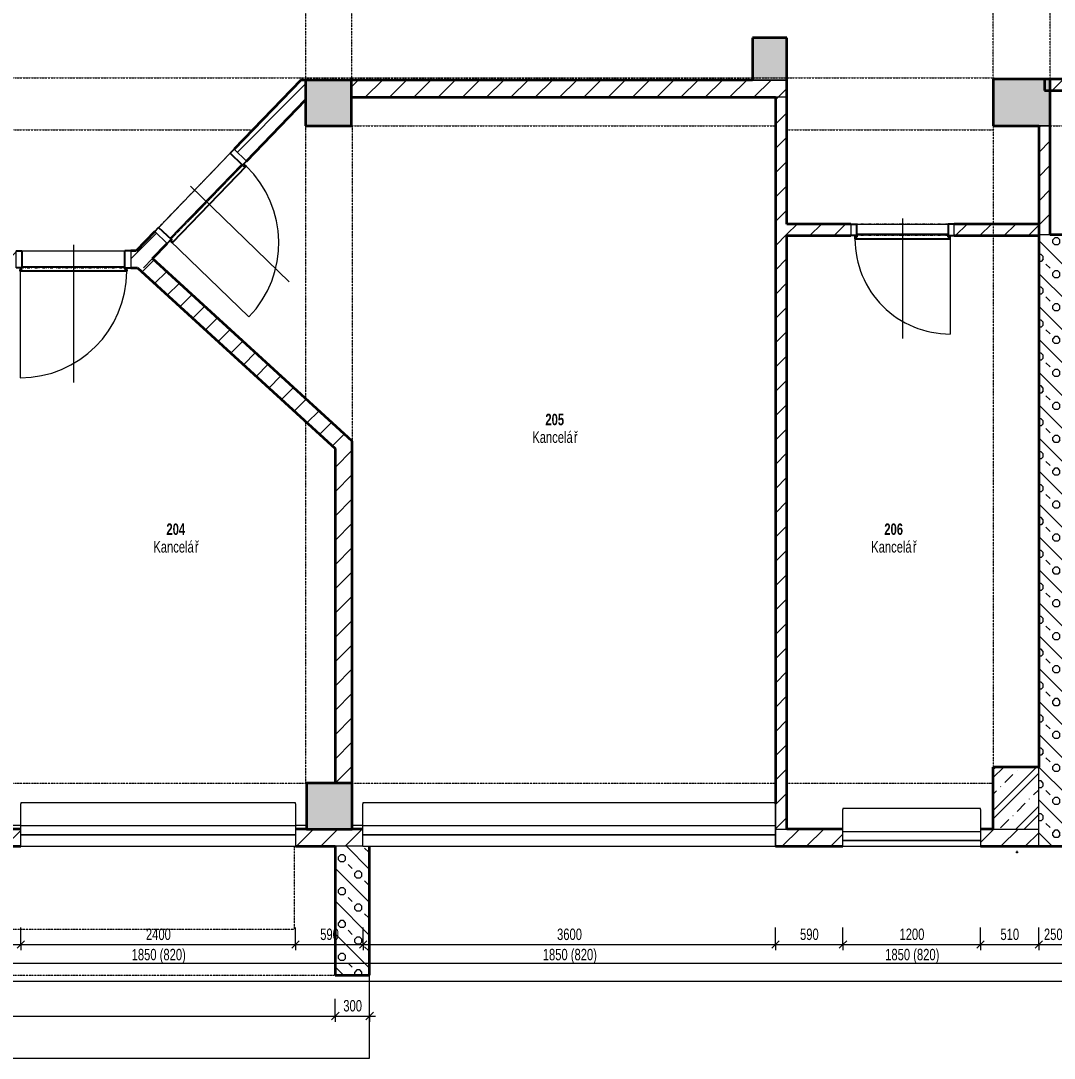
# Model space of a CAD drawing. Header units: millimetres. Extents: x 46521 to 258066, y -45352 to 20466.
# Drawn here: x 63250 to 72275, y -32078 to -23019 of the extents above; entities that cross this region are included whole.
import ezdxf

# ---------------------------------------------------------------- set-up
doc = ezdxf.new("R2010")
doc.units = ezdxf.units.MM
doc.linetypes.add('Dash dot dot', pattern=[5, 2, -1, 0, -1, 0, -1])
doc.linetypes.add('Čerchovaná se dvěma tečkami', pattern=[2.59, 1, -0.53, 0, -0.53, 0, -0.53])
for name, color, linetype, lineweight in [('A-ANNO-DIMS', 211, 'Continuous', 9), ('A-ANNO-DIMS-50', 211, 'Continuous', 9), ('A-AREA-IDEN', 2, 'Continuous', 9), ('A-DETL', 90, 'Continuous', 13), ('A-DOOR', 31, 'Continuous', 13), ('A-DOOR-FRAM', 31, 'Continuous', 25), ('A-FLOR', 192, 'Continuous', 13), ('A-GENM', 13, 'Continuous', 13), ('A-GLAZ', 151, 'Continuous', 13), ('A-WALL', 113, 'Continuous', 13), ('A-WALL-PATT', 111, 'Continuous', 35), ('E-POWR-CNTR', 130, 'Continuous', 13), ('E-POWR-DROP', 130, 'Continuous', 13), ('S-COLS', 52, 'Continuous', 13)]:
    doc.layers.add(name, color=color, linetype=linetype, lineweight=lineweight)
doc.styles.add('Arial_2', font='arial.ttf', dxfattribs={"width": 0.7, "height": 100})
doc.styles.add('Arial_B', font='arialbd.ttf', dxfattribs={"width": 0.7, "height": 100})
doc.dimstyles.new('Vnitřní_-_průhledné', dxfattribs={"dimscale": 304.8, "dimtxt": 102.02594, "dimasz": 0.213255, "dimexe": 0.164042, "dimexo": 0.0625, "dimgap": 0.032808, "dimtad": 1, "dimdec": 0, "dimrnd": 5, "dimzin": 0, "dimdsep": 46, "dimtxsty": 'Arial_2', "dimblk1": 'OBLIQUE', "dimblk2": 'OBLIQUE', "dimsah": 1, "dimcen": 0.09, "dimdle": 0.164042, "dimazin": 0, "dimtfac": 1, "dimtdec": 4, "dimtix": 1, "dimtmove": 0, "dimatfit": 3, "dimfxl": 0.492126, "dimfxlon": 1, "dimtvp": 1, "dimtolj": 1, "dimtzin": 0, "dimarcsym": 2})
pattern_1 = [(45, (0, 0), (-106.06602, 106.06602), [])]

# ---------------------------------------------------------------- blocks, each defined once
blk = doc.blocks.new('DVERE_1k_oblozka - DD03_01_900x1970_koupelna-1549517-1NP_DEMOLICE B')
at = {"layer": 'A-DOOR'}
for p, q in [((0, 127.9), (0, -1072.1)), ((-500, 77.9), (-450, 77.9)), ((-500, -72.1), (-500, 77.9)), ((-450, 77.9), (-450, -72.1)), ((450, 77.9), (500, 77.9)), ((450, -72.1), (450, 77.9)), ((500, 77.9), (500, -72.1)), ((-450, -72.1), (-500, -72.1)), ((-465, -72.1), (-465, -1032.1)), ((500, -72.1), (450, -72.1)), ((465, -102.1), (465, -72.1)), ((355, -102.1), (-355, -102.1))]:
    blk.add_line(p, q, dxfattribs=at)
at = {"layer": 'A-DOOR', "linetype": 'Čerchovaná se dvěma tečkami'}
for p, q in [((-450, 77.9), (450, 77.9)), ((-450, -72.1), (450, -72.1))]:
    blk.add_line(p, q, dxfattribs=at)
at = {"layer": 'A-DOOR', "lineweight": 25}
for p, q in [((-465, -87.1), (-450, -87.1)), ((-465, -102.1), (-465, -87.1)), ((-450, -62.1), (450, -62.1)), ((-450, -87.1), (-450, -72.1)), ((450, -72.1), (450, -87.1)), ((450, -87.1), (465, -87.1)), ((465, -87.1), (465, -102.1)), ((465, -102.1), (-465, -102.1))]:
    blk.add_line(p, q, dxfattribs=at)
at = {"layer": 'A-DOOR'}
blk.add_arc((-465, -102.1), 930, 270, 0, dxfattribs=at)
at = {"layer": 'A-DOOR-FRAM'}
for p, q in [((-500, 77.9), (-450, 77.9)), ((-450, 77.9), (-450, -72.1)), ((450, -72.1), (450, 77.9)), ((500, 77.9), (450, 77.9)), ((-450, -72.1), (-500, -72.1)), ((450, -72.1), (500, -72.1))]:
    blk.add_line(p, q, dxfattribs=at)
blk = doc.blocks.new('DVERE_1k_oblozka - DD03_01_900x1970_koupelna-1549515-1NP_DEMOLICE B')
at = {"layer": 'A-DOOR'}
for p, q in [((0, 127.9), (0, -1072.1)), ((-500, 77.9), (-450, 77.9)), ((-500, -72.1), (-500, 77.9)), ((-450, 77.9), (-450, -72.1)), ((450, 77.9), (500, 77.9)), ((450, -72.1), (450, 77.9)), ((500, 77.9), (500, -72.1)), ((-450, -72.1), (-500, -72.1)), ((-465, -72.1), (-465, -1032.1)), ((500, -72.1), (450, -72.1)), ((465, -102.1), (465, -72.1)), ((355, -102.1), (-355, -102.1))]:
    blk.add_line(p, q, dxfattribs=at)
at = {"layer": 'A-DOOR', "linetype": 'Čerchovaná se dvěma tečkami'}
for p, q in [((-450, 77.9), (450, 77.9)), ((-450, -72.1), (450, -72.1))]:
    blk.add_line(p, q, dxfattribs=at)
at = {"layer": 'A-DOOR', "lineweight": 25}
for p, q in [((-465, -87.1), (-450, -87.1)), ((-465, -102.1), (-465, -87.1)), ((-450, -62.1), (450, -62.1)), ((-450, -87.1), (-450, -72.1)), ((450, -72.1), (450, -87.1)), ((450, -87.1), (465, -87.1)), ((465, -87.1), (465, -102.1)), ((465, -102.1), (-465, -102.1))]:
    blk.add_line(p, q, dxfattribs=at)
at = {"layer": 'A-DOOR'}
blk.add_arc((-465, -102.1), 930, 270, 0, dxfattribs=at)
at = {"layer": 'A-DOOR-FRAM'}
for p, q in [((-500, 77.9), (-450, 77.9)), ((-450, 77.9), (-450, -72.1)), ((450, -72.1), (450, 77.9)), ((500, 77.9), (450, 77.9)), ((-450, -72.1), (-500, -72.1)), ((450, -72.1), (500, -72.1))]:
    blk.add_line(p, q, dxfattribs=at)
blk = doc.blocks.new('DVERE_1k_oblozka - DD03_01_800x1970_koupelna-1549521-1NP_DEMOLICE B')
at = {"layer": 'A-DOOR'}
for p, q in [((-415, 47.1), (-415, 907.1)), ((0, -102.9), (0, 947.1)), ((-400, 47.1), (-450, 47.1)), ((-450, 47.1), (-450, -52.9)), ((-400, -52.9), (-400, 47.1)), ((305, 77.1), (-305, 77.1)), ((450, 47.1), (400, 47.1)), ((400, 47.1), (400, -52.9)), ((415, 77.1), (415, 47.1)), ((450, -52.9), (450, 47.1)), ((-450, -52.9), (-400, -52.9)), ((400, -52.9), (450, -52.9))]:
    blk.add_line(p, q, dxfattribs=at)
at = {"layer": 'A-DOOR', "lineweight": 25}
for p, q in [((415, 77.1), (-415, 77.1)), ((-415, 77.1), (-415, 62.1)), ((-415, 62.1), (-400, 62.1)), ((-400, 62.1), (-400, 47.1)), ((-400, 37.1), (400, 37.1)), ((400, 47.1), (400, 62.1)), ((400, 62.1), (415, 62.1)), ((415, 62.1), (415, 77.1))]:
    blk.add_line(p, q, dxfattribs=at)
at = {"layer": 'A-DOOR', "linetype": 'Čerchovaná se dvěma tečkami'}
for p, q in [((-400, 47.1), (400, 47.1)), ((-400, -52.9), (400, -52.9))]:
    blk.add_line(p, q, dxfattribs=at)
at = {"layer": 'A-DOOR'}
blk.add_arc((-415, 77.1), 830, 360, 90, dxfattribs=at)
at = {"layer": 'A-DOOR-FRAM'}
for p, q in [((-400, 47.1), (-450, 47.1)), ((-400, -52.9), (-400, 47.1)), ((400, 47.1), (400, -52.9)), ((400, 47.1), (450, 47.1)), ((-450, -52.9), (-400, -52.9)), ((450, -52.9), (400, -52.9))]:
    blk.add_line(p, q, dxfattribs=at)
blk = doc.blocks.new('OKNO_3k_nadsvetlik - OKNO_3k_nadsvetlik_1850 x 1500-1975429-1NP_DEMOLICE B')
at = {"layer": 'A-GLAZ', "color": 41}
for p, q in [((1796.8, 105), (1800, 105)), ((1800, 105), (1800, 25)), ((1796.8, 25), (1800, 25)), ((1800, 25), (1796.8, 25)), ((1800, 25), (1800, -76)), ((1800, -76), (1796.8, -76))]:
    blk.add_line(p, q, dxfattribs=at)
blk = doc.blocks.new('parapet s nosem_vnitní - parapet s nosem_vnitní-1280314-1NP_DEMOLICE B')
at = {"layer": 'A-GENM', "color": 41}
for p, q in [((1800, 200), (1796.8, 200)), ((1800, 190), (1800, 200)), ((1800, 190), (1800, 0))]:
    blk.add_line(p, q, dxfattribs=at)
blk = doc.blocks.new('OKNO_1k_nadsvetlik - OKNO_1k_nadsvetlik_1200 x 1850-2306719-1NP_DEMOLICE B')
at = {"layer": 'A-GLAZ'}
for p, q in [((-600, 55), (600, 55)), ((-600, -25), (-600, 55)), ((600, 55), (600, -25)), ((-600, -25), (600, -25)), ((-600, -76), (-600, -25)), ((600, -25), (-600, -25)), ((600, -76), (-600, -76)), ((600, -25), (600, -76))]:
    blk.add_line(p, q, dxfattribs=at)
blk = doc.blocks.new('parapet s nosem_vnitní - parapet s nosem_vnitní-1280362-1NP_DEMOLICE B')
at = {"layer": 'A-GENM'}
for p, q in [((600, 200), (-600, 200)), ((-600, 200), (-600, 190)), ((-600, 0), (-600, 190)), ((600, 190), (600, 200)), ((600, 190), (600, 0))]:
    blk.add_line(p, q, dxfattribs=at)
blk = doc.blocks.new('OKNO_3k_nadsvetlik - OKNO_3k_nadsvetlik_1850 x 1500-2306712-1NP_DEMOLICE B')
at = {"layer": 'A-GLAZ', "color": 41}
for p, q in [((-1800, 105), (1800, 105)), ((-1800, 25), (-1800, 105)), ((1800, 105), (1800, 25)), ((-1800, 25), (1800, 25)), ((-1800, -76), (-1800, 25)), ((1800, 25), (-1800, 25)), ((1800, 25), (1800, -76)), ((1800, -76), (-1800, -76))]:
    blk.add_line(p, q, dxfattribs=at)
blk = doc.blocks.new('parapet s nosem_vnitní - parapet s nosem_vnitní-V8-1NP_DEMOLICE B')
at = {"layer": 'A-GENM', "color": 41}
for p, q in [((1800, 200), (-1800, 200)), ((-1800, 200), (-1800, 190)), ((-1800, 0), (-1800, 190)), ((1800, 190), (1800, 200)), ((1800, 190), (1800, 0))]:
    blk.add_line(p, q, dxfattribs=at)
blk = doc.blocks.new('OKNO_2k_nadsvetlik - OKNO_2k_nadsvetlik 2400 x 1850-2306725-1NP_DEMOLICE B')
at = {"layer": 'A-GLAZ'}
for p, q in [((-1200, 105), (1200, 105)), ((-1200, 25), (-1200, 105)), ((1200, 105), (1200, 25)), ((-1200, 25), (1200, 25)), ((-1200, -76), (-1200, 25)), ((1200, 25), (-1200, 25)), ((1200, 25), (1200, -76)), ((1200, -76), (-1200, -76))]:
    blk.add_line(p, q, dxfattribs=at)
blk = doc.blocks.new('parapet s nosem_vnitní - parapet s nosem_vnitní-1280360-1NP_DEMOLICE B')
at = {"layer": 'A-GENM'}
for p, q in [((1200, 200), (-1200, 200)), ((-1200, 200), (-1200, 190)), ((-1200, 0), (-1200, 190)), ((1200, 190), (1200, 200)), ((1200, 190), (1200, 0))]:
    blk.add_line(p, q, dxfattribs=at)
blk = doc.blocks.new('Betonový čtvercový sloup - 400 x 400-1829111-1NP_DEMOLICE B')
at = {"layer": 'S-COLS'}
blk.add_hatch(color=9, dxfattribs=at).paths.add_polyline_path([(200, -200), (200, 200), (-200, 200), (-200, -200), (34.3, -200)])
at = {"layer": 'S-COLS', "lineweight": 35}
for p, q in [((200, 200), (-200, 200)), ((-200, 200), (-200, -200)), ((200, -200), (200, 200)), ((-200, -200), (200, -200))]:
    blk.add_line(p, q, dxfattribs=at)
blk = doc.blocks.new('DIMBLOCK1-1NP_DEMOLICE B')
at = {"layer": 'A-ANNO-DIMS-50'}
for p, q in [((53491.4, -31248.2), (53491.4, -31098.2)), ((72389.6, -31248.2), (72389.6, -31098.2)), ((53441.4, -31248.2), (72439.6, -31248.2)), ((53491.4, -31248.2), (53491.4, -31298.2)), ((72389.6, -31248.2), (72389.6, -31298.2))]:
    blk.add_line(p, q, dxfattribs=at)
at = {"layer": 'A-ANNO-DIMS-50', "lineweight": 18}
for p, q in [((53491.4, -31248.2), (53458.9, -31280.7)), ((53491.4, -31248.2), (53523.9, -31215.7)), ((72389.6, -31248.2), (72357.1, -31280.7)), ((72389.6, -31248.2), (72422.1, -31215.7))]:
    blk.add_line(p, q, dxfattribs=at)
at = {"layer": 'A-ANNO-DIMS-50', "color": 0, "insert": (62807.1, -31108.4), "char_height": 100, "width": 320.204, "attachment_point": 1, "line_spacing_factor": 0.941778, "style": 'Arial_2'}
blk.add_mtext('18900', dxfattribs=at)
blk = doc.blocks.new('_Oblique')
at = {"color": 0, "linetype": 'ByBlock', "lineweight": -2}
blk.add_line((-0.5, -0.5), (0.5, 0.5), dxfattribs=at)
blk = doc.blocks.new('DIMBLOCK10-1NP_DEMOLICE B')
at = {"layer": 'A-ANNO-DIMS-50'}
for p, q in [((62649.6, -31085.1), (62649.6, -30935.1)), ((63249.6, -31085.1), (63249.6, -30935.1)), ((62649.6, -31085.1), (63249.6, -31085.1)), ((62649.6, -31085.1), (62649.6, -31135.1)), ((63249.6, -31085.1), (63249.6, -31135.1))]:
    blk.add_line(p, q, dxfattribs=at)
at = {"layer": 'A-ANNO-DIMS-50', "lineweight": 18}
for p, q in [((62649.6, -31085.1), (62682.1, -31052.6)), ((63249.6, -31085.1), (63282.1, -31052.6)), ((62649.6, -31085.1), (62617.1, -31117.6)), ((63249.6, -31085.1), (63217.1, -31117.6))]:
    blk.add_line(p, q, dxfattribs=at)
at = {"layer": 'A-ANNO-DIMS-50', "color": 0, "insert": (62869.6, -30945.2), "char_height": 100, "width": 192.123, "attachment_point": 1, "line_spacing_factor": 0.941778, "style": 'Arial_2'}
blk.add_mtext('600', dxfattribs=at)
blk = doc.blocks.new('DIMBLOCK11-1NP_DEMOLICE B')
at = {"layer": 'A-ANNO-DIMS-50'}
for p, q in [((63249.6, -31085.1), (63249.6, -30935.1)), ((65649.6, -31085.1), (65649.6, -30935.1)), ((63249.6, -31085.1), (65649.6, -31085.1)), ((63249.6, -31085.1), (63249.6, -31135.1)), ((65649.6, -31085.1), (65649.6, -31135.1))]:
    blk.add_line(p, q, dxfattribs=at)
at = {"layer": 'A-ANNO-DIMS-50', "lineweight": 18}
for p, q in [((63249.6, -31085.1), (63282.1, -31052.6)), ((65649.6, -31085.1), (65682.1, -31052.6)), ((63249.6, -31085.1), (63217.1, -31117.6)), ((65649.6, -31085.1), (65617.1, -31117.6))]:
    blk.add_line(p, q, dxfattribs=at)
at = {"layer": 'A-ANNO-DIMS-50', "color": 0, "char_height": 100, "attachment_point": 1, "line_spacing_factor": 0.941778, "style": 'Arial_2'}
for s, insert, width in [('2400', (64342.9, -30945.2), 256.164), ('1850 (820)', (64218.1, -31122.2), 555.649)]:
    blk.add_mtext(s, dxfattribs=dict(at, insert=insert, width=width))
blk = doc.blocks.new('DIMBLOCK12-1NP_DEMOLICE B')
at = {"layer": 'A-ANNO-DIMS-50'}
for p, q in [((65649.6, -31085.1), (65649.6, -30935.1)), ((66239.6, -31085.1), (66239.6, -30935.1)), ((65649.6, -31085.1), (66239.6, -31085.1)), ((65649.6, -31085.1), (65649.6, -31135.1)), ((66239.6, -31085.1), (66239.6, -31135.1))]:
    blk.add_line(p, q, dxfattribs=at)
at = {"layer": 'A-ANNO-DIMS-50', "lineweight": 18}
for p, q in [((65649.6, -31085.1), (65682.1, -31052.6)), ((66239.6, -31085.1), (66272.1, -31052.6)), ((65649.6, -31085.1), (65617.1, -31117.6)), ((66239.6, -31085.1), (66207.1, -31117.6))]:
    blk.add_line(p, q, dxfattribs=at)
at = {"layer": 'A-ANNO-DIMS-50', "color": 0, "insert": (65864.6, -30945.2), "char_height": 100, "width": 192.123, "attachment_point": 1, "line_spacing_factor": 0.941778, "style": 'Arial_2'}
blk.add_mtext('590', dxfattribs=at)
blk = doc.blocks.new('DIMBLOCK13-1NP_DEMOLICE B')
at = {"layer": 'A-ANNO-DIMS-50'}
for p, q in [((66239.6, -31085.1), (66239.6, -30935.1)), ((69839.6, -31085.1), (69839.6, -30935.1)), ((66239.6, -31085.1), (69839.6, -31085.1)), ((66239.6, -31085.1), (66239.6, -31135.1)), ((69839.6, -31085.1), (69839.6, -31135.1))]:
    blk.add_line(p, q, dxfattribs=at)
at = {"layer": 'A-ANNO-DIMS-50', "lineweight": 18}
for p, q in [((66239.6, -31085.1), (66272.1, -31052.6)), ((69839.6, -31085.1), (69872.1, -31052.6)), ((66239.6, -31085.1), (66207.1, -31117.6)), ((69839.6, -31085.1), (69807.1, -31117.6))]:
    blk.add_line(p, q, dxfattribs=at)
at = {"layer": 'A-ANNO-DIMS-50', "color": 0, "char_height": 100, "attachment_point": 1, "line_spacing_factor": 0.941778, "style": 'Arial_2'}
for s, insert, width in [('3600', (67932.9, -30945.2), 256.164), ('1850 (820)', (67808.1, -31122.2), 555.649)]:
    blk.add_mtext(s, dxfattribs=dict(at, insert=insert, width=width))
blk = doc.blocks.new('DIMBLOCK14-1NP_DEMOLICE B')
at = {"layer": 'A-ANNO-DIMS-50'}
for p, q in [((69839.6, -31085.1), (69839.6, -30935.1)), ((70429.8, -31085.1), (70429.8, -30935.1)), ((69839.6, -31085.1), (70429.8, -31085.1)), ((69839.6, -31085.1), (69839.6, -31135.1)), ((70429.8, -31085.1), (70429.8, -31135.1))]:
    blk.add_line(p, q, dxfattribs=at)
at = {"layer": 'A-ANNO-DIMS-50', "lineweight": 18}
for p, q in [((69839.6, -31085.1), (69872.1, -31052.6)), ((70429.8, -31085.1), (70462.3, -31052.6)), ((69839.6, -31085.1), (69807.1, -31117.6)), ((70429.8, -31085.1), (70397.3, -31117.6))]:
    blk.add_line(p, q, dxfattribs=at)
at = {"layer": 'A-ANNO-DIMS-50', "color": 0, "insert": (70054.7, -30945.2), "char_height": 100, "width": 192.123, "attachment_point": 1, "line_spacing_factor": 0.941778, "style": 'Arial_2'}
blk.add_mtext('590', dxfattribs=at)
blk = doc.blocks.new('DIMBLOCK15-1NP_DEMOLICE B')
at = {"layer": 'A-ANNO-DIMS-50'}
for p, q in [((70429.8, -31085.1), (70429.8, -30935.1)), ((71629.8, -31085.1), (71629.8, -30935.1)), ((70429.8, -31085.1), (71629.8, -31085.1)), ((70429.8, -31085.1), (70429.8, -31135.1)), ((71629.8, -31085.1), (71629.8, -31135.1))]:
    blk.add_line(p, q, dxfattribs=at)
at = {"layer": 'A-ANNO-DIMS-50', "lineweight": 18}
for p, q in [((70429.8, -31085.1), (70462.3, -31052.6)), ((71629.8, -31085.1), (71662.3, -31052.6)), ((70429.8, -31085.1), (70397.3, -31117.6)), ((71629.8, -31085.1), (71597.3, -31117.6))]:
    blk.add_line(p, q, dxfattribs=at)
at = {"layer": 'A-ANNO-DIMS-50', "color": 0, "char_height": 100, "attachment_point": 1, "line_spacing_factor": 0.941778, "style": 'Arial_2'}
for s, insert, width in [('1200', (70923.1, -30945.2), 256.164), ('1850 (820)', (70798.3, -31122.2), 555.649)]:
    blk.add_mtext(s, dxfattribs=dict(at, insert=insert, width=width))
blk = doc.blocks.new('DIMBLOCK16-1NP_DEMOLICE B')
at = {"layer": 'A-ANNO-DIMS-50'}
for p, q in [((71629.8, -31085.1), (71629.8, -30935.1)), ((72139.6, -31085.1), (72139.6, -30935.1)), ((71629.8, -31085.1), (72189.6, -31085.1)), ((71629.8, -31085.1), (71629.8, -31135.1)), ((72139.6, -31085.1), (72139.6, -31135.1))]:
    blk.add_line(p, q, dxfattribs=at)
at = {"layer": 'A-ANNO-DIMS-50', "lineweight": 18}
for p, q in [((71629.8, -31085.1), (71662.3, -31052.6)), ((72139.6, -31085.1), (72172.1, -31052.6)), ((71629.8, -31085.1), (71597.3, -31117.6)), ((72139.6, -31085.1), (72107.1, -31117.6))]:
    blk.add_line(p, q, dxfattribs=at)
at = {"layer": 'A-ANNO-DIMS-50', "color": 0, "insert": (71804.7, -30945.2), "char_height": 100, "width": 192.123, "attachment_point": 1, "line_spacing_factor": 0.941778, "style": 'Arial_2'}
blk.add_mtext('510', dxfattribs=at)
blk = doc.blocks.new('DIMBLOCK94-1NP_DEMOLICE B')
at = {"layer": 'A-ANNO-DIMS-50'}
for p, q in [((53491.4, -31405.3), (53491.4, -30943.2)), ((96390.4, -31405.3), (96390.4, -30943.2)), ((53441.4, -31405.3), (96440.4, -31405.3)), ((53491.4, -31405.3), (53491.4, -31455.3)), ((96390.4, -31405.3), (96390.4, -31455.3))]:
    blk.add_line(p, q, dxfattribs=at)
at = {"layer": 'A-ANNO-DIMS-50', "lineweight": 18}
for p, q in [((53491.4, -31405.3), (53458.9, -31437.8)), ((53491.4, -31405.3), (53523.9, -31372.8)), ((96390.4, -31405.3), (96357.9, -31437.8)), ((96390.4, -31405.3), (96422.9, -31372.8))]:
    blk.add_line(p, q, dxfattribs=at)
at = {"layer": 'A-ANNO-DIMS-50', "color": 0, "insert": (74807.5, -31265.5), "char_height": 100, "width": 320.204, "attachment_point": 1, "line_spacing_factor": 0.941778, "style": 'Arial_2'}
blk.add_mtext('42900', dxfattribs=at)
blk = doc.blocks.new('DIMBLOCK119-1NP_DEMOLICE B')
at = {"layer": 'A-ANNO-DIMS-50'}
for p, q in [((53896.4, -31708.9), (53896.4, -31558.9)), ((65996.4, -31708.9), (65996.4, -31558.9)), ((53896.4, -31708.9), (65996.4, -31708.9)), ((53896.4, -31708.9), (53896.4, -31758.9)), ((65996.4, -31708.9), (65996.4, -31758.9))]:
    blk.add_line(p, q, dxfattribs=at)
at = {"layer": 'A-ANNO-DIMS-50', "lineweight": 18}
for p, q in [((53896.4, -31708.9), (53928.9, -31676.4)), ((65996.4, -31708.9), (66028.9, -31676.4)), ((53896.4, -31708.9), (53863.9, -31741.4)), ((65996.4, -31708.9), (65963.9, -31741.4))]:
    blk.add_line(p, q, dxfattribs=at)
at = {"layer": 'A-ANNO-DIMS-50', "color": 0, "insert": (59813, -31569.1), "char_height": 100, "width": 320.204, "attachment_point": 1, "line_spacing_factor": 0.941778, "style": 'Arial_2'}
blk.add_mtext('12100', dxfattribs=at)
blk = doc.blocks.new('DIMBLOCK120-1NP_DEMOLICE B')
at = {"layer": 'A-ANNO-DIMS-50'}
for p, q in [((65996.4, -31708.9), (65996.4, -31558.9)), ((66296.4, -31708.9), (66296.4, -31558.9)), ((65996.4, -31708.9), (66346.4, -31708.9)), ((65996.4, -31708.9), (65996.4, -31758.9)), ((66296.4, -31708.9), (66296.4, -31758.9))]:
    blk.add_line(p, q, dxfattribs=at)
at = {"layer": 'A-ANNO-DIMS-50', "lineweight": 18}
for p, q in [((65996.4, -31708.9), (66028.9, -31676.4)), ((66296.4, -31708.9), (66328.9, -31676.4)), ((65996.4, -31708.9), (65963.9, -31741.4)), ((66296.4, -31708.9), (66263.9, -31741.4))]:
    blk.add_line(p, q, dxfattribs=at)
at = {"layer": 'A-ANNO-DIMS-50', "color": 0, "insert": (66066.3, -31569.1), "char_height": 100, "width": 192.123, "attachment_point": 1, "line_spacing_factor": 0.941778, "style": 'Arial_2'}
blk.add_mtext('300', dxfattribs=at)
blk = doc.blocks.new('DIMBLOCK132-1NP_DEMOLICE B')
at = {"layer": 'A-ANNO-DIMS-50'}
for p, q in [((72139.6, -31085.1), (72139.6, -30935.1)), ((72389.6, -31085.1), (72389.6, -30935.1)), ((72089.6, -31085.1), (72439.6, -31085.1)), ((72139.6, -31085.1), (72139.6, -31135.1)), ((72389.6, -31085.1), (72389.6, -31135.1))]:
    blk.add_line(p, q, dxfattribs=at)
at = {"layer": 'A-ANNO-DIMS-50', "lineweight": 18}
for p, q in [((72139.6, -31085.1), (72172.1, -31052.6)), ((72389.6, -31085.1), (72422.1, -31052.6)), ((72139.6, -31085.1), (72107.1, -31117.6)), ((72389.6, -31085.1), (72357.1, -31117.6))]:
    blk.add_line(p, q, dxfattribs=at)
at = {"layer": 'A-ANNO-DIMS-50', "color": 0, "insert": (72184.6, -30945.2), "char_height": 100, "width": 192.123, "attachment_point": 1, "line_spacing_factor": 0.941778, "style": 'Arial_2'}
blk.add_mtext('250', dxfattribs=at)

msp = doc.modelspace()

# ---------------------------------------------------------------- hatches: boundary and pattern name
at = {"layer": 'A-WALL-PATT', "lineweight": 13}
h = msp.add_hatch(dxfattribs=at)
h.set_pattern_fill('FP_15', color=256, style=0, pattern_type=2)
h.set_pattern_definition(pattern_1)
h.paths.add_polyline_path([(69839.6, -23686.6), (69939.6, -23686.6), (69939.6, -23536.6), (66136.8, -23536.6), (66136.8, -23686.6), (67112.7, -23686.6)])
h.paths.add_polyline_path([(65600.6, -23686.6), (65736.8, -23686.6), (65736.8, -23536.6), (65696.1, -23536.6), (65551.2, -23686.6)])
h = msp.add_hatch(dxfattribs=at)
h.set_pattern_fill('FP_15', color=256, style=0, pattern_type=2)
h.set_pattern_definition(pattern_1)
h.paths.add_polyline_path([(78267, -23648.9), (78268, -23548.9), (78128.3, -23548.4), (78128.3, -23648.4)])
h.paths.add_polyline_path([(77598.3, -23646.6), (77598.3, -23546.6), (72189.8, -23527.4), (72189.4, -23627.4), (76185.6, -23641.6)])
h = msp.add_hatch(dxfattribs=at)
h.set_pattern_fill('FP_15', color=256, style=0, pattern_type=2)
h.set_pattern_definition(pattern_1)
h.paths.add_polyline_path([(64465.7, -25026.6), (64527.2, -24963), (64419.3, -24858.8), (64257.2, -25026.6), (64454, -25026.6)])
h.paths.add_polyline_path([(65221.8, -24243.6), (65736.8, -23710.4), (65736.8, -23686.6), (65551.2, -23686.6), (65113.9, -24139.4), (65202.7, -24225.1)])
h = msp.add_hatch(dxfattribs=at)
h.set_pattern_fill('FP_15', color=256, style=0, pattern_type=2)
h.set_pattern_definition(pattern_1)
h.paths.add_polyline_path([(69939.6, -30076.6), (69939.6, -23686.6), (69839.6, -23686.6), (69839.6, -30076.6)])
h = msp.add_hatch(dxfattribs=at)
h.set_pattern_fill('FP_15', color=256, style=0, pattern_type=2)
h.set_pattern_definition(pattern_1)
h.paths.add_polyline_path([(72139.6, -23937.5), (72139.6, -24889.3), (72239.6, -24889.3), (72239.6, -23937.5)])
h = msp.add_hatch(dxfattribs=at)
h.set_pattern_fill('FP_15', color=256, style=0, pattern_type=2)
h.set_pattern_definition(pattern_1)
h.paths.add_polyline_path([(71649.2, -24894.3), (72139.6, -24894.3), (72139.6, -24794.3), (71399.6, -24794.3), (71399.6, -24894.3)])
h.paths.add_polyline_path([(69939.6, -24894.3), (70499.6, -24894.3), (70499.6, -24794.3), (69939.6, -24794.3)])
h = msp.add_hatch(dxfattribs=at)
h.set_pattern_fill('FP_10', color=256, angle=45, style=0, pattern_type=2)
h.set_pattern_definition([(135, (72389.63, -27486.08), (-143.684, -143.684), []), (90, (72322.32, -27257.13), (-143.684, 143.684), [25.4, -261.968]), (135, (72322.32, -27231.73), (-143.684, -143.684), [25.4, -177.8]), (180, (72304.36, -27213.77), (-143.684, -143.684), [25.4, -261.968]), (225, (72278.96, -27213.77), (143.684, -143.684), [25.4, -177.8]), (90, (72261, -27257.13), (-143.684, 143.684), [25.4, -261.968]), (135, (72278.96, -27275.1), (-143.684, -143.684), [25.4, -177.8]), (180, (72304.36, -27275.09), (-143.684, -143.684), [25.4, -261.968]), (225, (72322.32, -27257.13), (143.684, -143.684), [25.4, -177.8]), (135, (72237.78, -27190.55), (-143.684, -143.684), [50.8, -152.4])])
h.paths.add_polyline_path([(72389.6, -30226.6), (72389.6, -24889.3), (72139.6, -24889.3), (72139.6, -30226.6)])
h = msp.add_hatch(dxfattribs=at)
h.set_pattern_fill('FP_15', color=256, style=0, pattern_type=2)
h.set_pattern_definition(pattern_1)
h.paths.add_polyline_path([(63028.1, -25176.6), (63209.6, -25176.6), (63209.6, -25026.6), (62679.6, -25026.6), (62679.6, -25176.6), (62878.1, -25176.6)])
h.paths.add_polyline_path([(64209.6, -25176.6), (64320.9, -25176.6), (64465.7, -25026.6), (64209.6, -25026.6), (64209.6, -25101.6)])
h.paths.add_polyline_path([(61537.1, -25176.6), (61679.6, -25176.6), (61679.6, -25026.6), (61392.3, -25026.6), (61489.1, -25126.8)])
h = msp.add_hatch(dxfattribs=at)
h.set_pattern_fill('FP_15', color=256, style=0, pattern_type=2)
h.set_pattern_definition(pattern_1)
h.paths.add_polyline_path([(65994.3, -26754.6), (65994.3, -26551.4), (64400.3, -25094.4), (64320.9, -25176.6), (64267.8, -25176.6), (64683.6, -25556.6)])
h = msp.add_hatch(dxfattribs=at)
h.set_pattern_fill('FP_15', color=256, style=0, pattern_type=2)
h.set_pattern_definition(pattern_1)
h.paths.add_polyline_path([(65994.3, -29676.6), (66144.3, -29676.6), (66144.3, -26688.5), (65994.3, -26551.4), (65994.3, -29550.9)])
h = msp.add_hatch(dxfattribs=at)
h.set_pattern_fill('FP_21', color=256, angle=45, style=0, pattern_type=2)
h.set_pattern_definition([(45, (0, 0), (-179.6051, 179.6051), []), (45, (71.84, -5e-14), (-179.6051, 179.6051), []), (45, (215.53, -2e-13), (-107.7631, 251.4472), [101.6, -50.8, 1.676, -49.124])])
h.paths.add_polyline_path([(71739.6, -29535.6), (71739.6, -30076.6), (72139.6, -30076.6), (72139.6, -29535.6)])
h = msp.add_hatch(dxfattribs=at)
h.set_pattern_fill('FP_15', color=256, style=0, pattern_type=2)
h.set_pattern_definition(pattern_1)
h.paths.add_polyline_path([(72139.6, -30226.6), (72139.6, -30076.6), (71629.8, -30076.6), (71629.8, -30226.6), (71649.2, -30226.6)])
h.paths.add_polyline_path([(70429.8, -30226.6), (70429.8, -30076.6), (69839.6, -30076.6), (69839.6, -30226.6), (70137, -30226.6)])
h.paths.add_polyline_path([(66236.4, -30226.6), (66236.4, -30076.6), (65649.6, -30076.6), (65649.6, -30226.6), (65996.4, -30226.6)])
h.paths.add_polyline_path([(62649.6, -30226.6), (63249.6, -30226.6), (63249.6, -30076.6), (62649.6, -30076.6), (62649.6, -30216.7)])
h.paths.add_polyline_path([(60249.6, -30226.6), (60249.6, -30076.6), (59649.6, -30076.6), (59649.6, -30226.6)])
h.paths.add_polyline_path([(56649.6, -30226.6), (57249.6, -30226.6), (57249.6, -30076.6), (56649.6, -30076.6), (56649.6, -30216.7)])
h.paths.add_polyline_path([(54249.6, -30226.6), (54249.6, -30076.6), (53741.4, -30076.6), (53741.4, -30226.6), (53896.4, -30226.6)])
h.paths.add_polyline_path([(55174.6, -30226.6), (55449.6, -30226.6), (55449.6, -30076.6), (55174.6, -30076.6), (55174.6, -30216.7)])
h = msp.add_hatch(dxfattribs=at)
h.set_pattern_fill('FP_17', color=256, angle=45, style=0, pattern_type=2)
h.set_pattern_definition([(135, (66296.38, -30717.22), (-143.684, -143.684), []), (90, (66229.07, -30488.27), (-143.684, 143.684), [25.4, -261.968]), (135, (66229.07, -30462.87), (-143.684, -143.684), [25.4, -177.8]), (180, (66211.11, -30444.91), (-143.684, -143.684), [25.4, -261.968]), (225, (66185.71, -30444.91), (143.684, -143.684), [25.4, -177.8]), (90, (66167.75, -30488.27), (-143.684, 143.684), [25.4, -261.968]), (135, (66185.71, -30506.23), (-143.684, -143.684), [25.4, -177.8]), (180, (66211.11, -30506.23), (-143.684, -143.684), [25.4, -261.968]), (225, (66229.07, -30488.27), (143.684, -143.684), [25.4, -177.8]), (135, (66144.53, -30421.7), (-143.684, -143.684), [50.8, -152.4])])
h.paths.add_polyline_path([(65996.4, -31351.6), (66296.4, -31351.6), (66296.4, -30227.6), (66236.4, -30227.6), (66236.4, -30226.6), (65996.4, -30226.6), (65996.4, -30882.4)])
at = {"layer": 'E-POWR-DROP'}
msp.add_hatch(color=41, dxfattribs=at).paths.add_polyline_path([(71949.6, -30281.7), (71950.9, -30281.5), (71954, -30279.2), (71954.5, -30275.4), (71952.1, -30272.4), (71948.3, -30271.9), (71946.1, -30273.2), (71944.6, -30276.7), (71946.1, -30280.3), (71948.3, -30281.5)])
at = {"layer": 'S-COLS'}
for points in [[(69639.6, -23166.6), (69639.6, -23536.6), (69939.6, -23536.6), (69939.6, -23166.6)], [(72239.6, -23937.5), (72240, -23937.5), (72239.6, -23527.5), (71740, -23527.5), (71740, -23937.5), (72139.6, -23937.5)]]:
    msp.add_hatch(color=9, dxfattribs=at).paths.add_polyline_path(points)

# ---------------------------------------------------------------- linework, layer by layer
at = {"layer": 'A-DETL', "linetype": 'Dash dot dot'}
for p, q in [((72240, -23527.5), (72240, -20280.9)), ((71740, -23527.5), (71740, -21508.2)), ((65736.8, -21748.2), (65736.8, -23536.6)), ((66136.8, -21748.2), (66136.8, -23536.6)), ((60250.5, -23517.4), (71750.5, -23517.4)), ((60580.5, -23970), (65277.5, -23970)), ((65736.8, -23936.6), (65736.8, -26315.9)), ((66144.3, -23936.6), (69839.6, -23936.6)), ((66144.3, -23936.6), (66144.3, -26688.5)), ((69939.6, -23970), (71750.5, -23970)), ((71740, -23937.5), (71740, -29537.5)), ((72240, -23937.5), (77598.3, -23937.5)), ((65736.8, -26519.2), (65736.8, -29676.6)), ((60250.5, -29676.6), (65736.8, -29676.6)), ((66144.3, -29676.6), (69839.6, -29676.6)), ((69939.6, -29676.6), (71739.6, -29676.6)), ((65636.4, -30226.6), (65636.4, -30951.6)), ((60266.4, -30951.6), (65636.4, -30951.6)), ((53896.4, -31351.6), (65996.4, -31351.6))]:
    msp.add_line(p, q, dxfattribs=at)
at = {"layer": 'A-FLOR'}
for p, q in [((63249.6, -30046.6), (63014.7, -30046.6)), ((65744.3, -30046.6), (65649.6, -30046.6)), ((66236.4, -30046.6), (66144.3, -30046.6)), ((66296.4, -32077.5), (66296.4, -31351.6)), ((53596.4, -32077.5), (66296.4, -32077.5))]:
    msp.add_line(p, q, dxfattribs=at)
at = {"layer": 'A-WALL', "lineweight": 35}
for p, q in [((65696.1, -23536.6), (65113.9, -24139.4)), ((65736.8, -23536.6), (65696.1, -23536.6)), ((69639.6, -23536.6), (66136.8, -23536.6)), ((69939.6, -24794.3), (69939.6, -23536.6)), ((72189.8, -23527.4), (72189.4, -23627.4)), ((77598.3, -23546.6), (72189.8, -23527.4)), ((72189.4, -23627.4), (77598.3, -23646.6)), ((65221.8, -24243.6), (65736.8, -23710.4)), ((66136.8, -23686.6), (69839.6, -23686.6)), ((69839.6, -23686.6), (69839.6, -29846.6)), ((72139.6, -23937.5), (72139.6, -24889.3)), ((72239.6, -24889.3), (72239.6, -23937.5)), ((70499.6, -24794.3), (69939.6, -24794.3)), ((72139.6, -24794.3), (71399.6, -24794.3)), ((64419.3, -24858.8), (64257.2, -25026.6)), ((69939.6, -30076.6), (69939.6, -24894.3)), ((69939.6, -24894.3), (70499.6, -24894.3)), ((71399.6, -24894.3), (72139.6, -24894.3)), ((72139.6, -24894.3), (72139.6, -29535.6)), ((72399.6, -24889.3), (72239.6, -24889.3)), ((64400.3, -25094.4), (64527.2, -24963)), ((64257.2, -25026.6), (64209.6, -25026.6)), ((64209.6, -25176.6), (64267.8, -25176.6)), ((64267.8, -25176.6), (65994.3, -26754.6)), ((66144.3, -26688.5), (64400.3, -25094.4)), ((66144.3, -29676.6), (66144.3, -26688.5)), ((65994.3, -26754.6), (65994.3, -29676.6)), ((72139.6, -29535.6), (71739.6, -29535.6)), ((71739.6, -29535.6), (71739.6, -30076.6)), ((63249.6, -30076.6), (62649.6, -30076.6)), ((65744.3, -30076.6), (65649.6, -30076.6)), ((66236.4, -30076.6), (66144.3, -30076.6)), ((70429.8, -30076.6), (69939.6, -30076.6)), ((71739.6, -30076.6), (71629.8, -30076.6)), ((62649.6, -30226.6), (63249.6, -30226.6)), ((65649.6, -30226.6), (65996.4, -30226.6)), ((65996.4, -30226.6), (65996.4, -31351.6)), ((66296.4, -31351.6), (66296.4, -30227.6)), ((69839.6, -30226.6), (70429.8, -30226.6)), ((71629.8, -30226.6), (72389.6, -30226.6)), ((65996.4, -31351.6), (66296.4, -31351.6))]:
    msp.add_line(p, q, dxfattribs=at)
at = {"layer": 'A-WALL'}
for p, q in [((69939.6, -23536.6), (69639.6, -23536.6)), ((69939.6, -23686.6), (69839.6, -23686.6)), ((72239.6, -23937.5), (72139.6, -23937.5)), ((64454, -24822.8), (65079.2, -24175.4)), ((70549.6, -24794.3), (71349.6, -24794.3)), ((72139.6, -24889.3), (72139.6, -24894.3)), ((72239.6, -24889.3), (72139.6, -24889.3)), ((63259.6, -25026.6), (64159.6, -25026.6)), ((64320.9, -25176.6), (64400.3, -25094.4)), ((72139.6, -30226.6), (72139.6, -29535.6)), ((69839.6, -30076.6), (69939.6, -30076.6)), ((71739.6, -30076.6), (72139.6, -30076.6)), ((66236.4, -30226.6), (65996.4, -30226.6))]:
    msp.add_line(p, q, dxfattribs=at)
at = {"layer": 'E-POWR-CNTR', "color": 41}
for p, q in [((71939.6, -30276.7), (71959.6, -30276.7)), ((71949.6, -30286.7), (71949.6, -30266.7))]:
    msp.add_line(p, q, dxfattribs=at)
at = {"layer": 'S-COLS', "lineweight": 35}
for p, q in [((69939.6, -23166.6), (69639.6, -23166.6)), ((69639.6, -23166.6), (69639.6, -23536.6)), ((69939.6, -23536.6), (69939.6, -23166.6)), ((72240, -23527.5), (71740, -23527.5)), ((71740, -23527.5), (71740, -23937.5)), ((72240, -23937.5), (72240, -23527.5)), ((71740, -23937.5), (72139.6, -23937.5)), ((72239.6, -23937.5), (72240, -23937.5))]:
    msp.add_line(p, q, dxfattribs=at)
at = {"layer": 'S-COLS'}
for p, q in [((69639.6, -23536.6), (69939.6, -23536.6)), ((72139.6, -23937.5), (72239.6, -23937.5))]:
    msp.add_line(p, q, dxfattribs=at)

# ---------------------------------------------------------------- block references
at = {"layer": 'A-DOOR'}
for name, p, rotation in [('DVERE_1k_oblozka - DD03_01_900x1970_koupelna-1549515-1NP_DEMOLICE B', (64822.6, -24553.2), 46.00000000000001), ('DVERE_1k_oblozka - DD03_01_800x1970_koupelna-1549521-1NP_DEMOLICE B', (70949.6, -24847.1), 180)]:
    msp.add_blockref(name, p, dxfattribs=dict(at, rotation=rotation))
msp.add_blockref('DVERE_1k_oblozka - DD03_01_900x1970_koupelna-1549517-1NP_DEMOLICE B', (63709.6, -25104.4), dxfattribs=at)
at = {"layer": 'A-GENM'}
for name, p in [('parapet s nosem_vnitní - parapet s nosem_vnitní-1280360-1NP_DEMOLICE B', (64449.6, -30046.6)), ('parapet s nosem_vnitní - parapet s nosem_vnitní-1280362-1NP_DEMOLICE B', (71029.8, -30096.6))]:
    msp.add_blockref(name, p, dxfattribs=at)
at = {"layer": 'A-GENM', "color": 41}
for name, p in [('parapet s nosem_vnitní - parapet s nosem_vnitní-V8-1NP_DEMOLICE B', (68036.4, -30046.6)), ('parapet s nosem_vnitní - parapet s nosem_vnitní-1280314-1NP_DEMOLICE B', (68039.6, -30046.6))]:
    msp.add_blockref(name, p, dxfattribs=at)
at = {"layer": 'A-GLAZ'}
for name, p in [('OKNO_2k_nadsvetlik - OKNO_2k_nadsvetlik 2400 x 1850-2306725-1NP_DEMOLICE B', (64449.6, -30151.6)), ('OKNO_1k_nadsvetlik - OKNO_1k_nadsvetlik_1200 x 1850-2306719-1NP_DEMOLICE B', (71029.8, -30151.6))]:
    msp.add_blockref(name, p, dxfattribs=at)
at = {"layer": 'A-GLAZ', "color": 41}
for name, p in [('OKNO_3k_nadsvetlik - OKNO_3k_nadsvetlik_1850 x 1500-2306712-1NP_DEMOLICE B', (68036.4, -30151.6)), ('OKNO_3k_nadsvetlik - OKNO_3k_nadsvetlik_1850 x 1500-1975429-1NP_DEMOLICE B', (68039.6, -30151.6))]:
    msp.add_blockref(name, p, dxfattribs=at)
at = {"layer": 'S-COLS'}
for p in [(65936.8, -23736.6), (65944.3, -29876.6)]:
    msp.add_blockref('Betonový čtvercový sloup - 400 x 400-1829111-1NP_DEMOLICE B', p, dxfattribs=at)

# ---------------------------------------------------------------- texts
at = {"layer": 'A-AREA-IDEN', "lineweight": 18, "char_height": 100, "attachment_point": 1}
for s, insert, width, style in [('205', (67831.1, -26450.6), 202.025, 'Arial_B'), ('Kancelá', (67716.4, -26604.7), 440.527, 'Arial_2'), ('\\fArial|b0|i0|c238|p34|;\\W.7;ř', (68079.9, -26604.7), 39.283, 'Arial_2'), ('204', (64521.9, -27408.1), 202.025, 'Arial_B'), ('206', (70790.7, -27408.1), 202.025, 'Arial_B'), ('Kancelá', (64407.3, -27562.2), 440.527, 'Arial_2'), ('\\fArial|b0|i0|c238|p34|;\\W.7;ř', (64770.7, -27562.2), 39.283, 'Arial_2'), ('Kancelá', (70676, -27562.2), 440.527, 'Arial_2'), ('\\fArial|b0|i0|c238|p34|;\\W.7;ř', (71039.5, -27562.2), 39.283, 'Arial_2')]:
    msp.add_mtext(s, dxfattribs=dict(at, insert=insert, width=width, style=style))

# ---------------------------------------------------------------- dimensions: what is measured, and where the dimension line sits
at = {"layer": 'A-ANNO-DIMS'}
for base, p1, p2, override, picture, middle in [((96390.4, -31405.3), (53491.4, -30943.2), (96390.4, -30943.2), {"dimpost": '<>', "dimfxl": 42899.004159}, 'DIMBLOCK94-1NP_DEMOLICE B', (74940.9, -31344.2)), ((63249.6, -31085.1), (62649.6, -30935.1), (63249.6, -30935.1), {"dimpost": '<>', "dimfxl": 600}, 'DIMBLOCK10-1NP_DEMOLICE B', (62949.6, -31024)), ((66239.6, -31085.1), (65649.6, -30935.1), (66239.6, -30935.1), {"dimpost": '<>', "dimfxl": 590}, 'DIMBLOCK12-1NP_DEMOLICE B', (65944.6, -31024)), ((70429.8, -31085.1), (69839.6, -30935.1), (70429.8, -30935.1), {"dimpost": '<>', "dimfxl": 590.212051}, 'DIMBLOCK14-1NP_DEMOLICE B', (70134.7, -31024)), ((72139.6, -31085.1), (71629.8, -30935.1), (72139.6, -30935.1), {"dimpost": '<>', "dimfxl": 509.787949}, 'DIMBLOCK16-1NP_DEMOLICE B', (71884.7, -31024)), ((72389.6, -31085.1), (72139.6, -30935.1), (72389.6, -30935.1), {"dimpost": '<>', "dimfxl": 250}, 'DIMBLOCK132-1NP_DEMOLICE B', (72264.6, -31024)), ((72389.6, -31248.2), (53491.4, -31098.2), (72389.6, -31098.2), {"dimpost": '<>', "dimfxl": 18898.248061}, 'DIMBLOCK1-1NP_DEMOLICE B', (62940.5, -31187.2)), ((65996.4, -31708.9), (53896.4, -31558.9), (65996.4, -31558.9), {"dimpost": '<>', "dimfxl": 12100}, 'DIMBLOCK119-1NP_DEMOLICE B', (59946.4, -31647.9)), ((66296.4, -31708.9), (65996.4, -31558.9), (66296.4, -31558.9), {"dimpost": '<>', "dimfxl": 300}, 'DIMBLOCK120-1NP_DEMOLICE B', (66146.4, -31647.8))]:
    dim = msp.add_linear_dim(base=base, p1=p1, p2=p2, dimstyle='Vnitřní_-_průhledné', override=override, dxfattribs=at)
    dim.commit()
    dim.dimension.update_dxf_attribs({"geometry": picture, "text_midpoint": middle})
for base, p1, p2, override, picture, middle in [((65649.6, -31085.1), (63249.6, -30935.1), (65649.6, -30935.1), {"dimpost": '<>', "dimfxl": 2400}, 'DIMBLOCK11-1NP_DEMOLICE B', (64449.6, -31085.1)), ((69839.6, -31085.1), (66239.6, -30935.1), (69839.6, -30935.1), {"dimpost": '<>', "dimfxl": 3600}, 'DIMBLOCK13-1NP_DEMOLICE B', (68039.6, -31085.1)), ((71629.8, -31085.1), (70429.8, -30935.1), (71629.8, -30935.1), {"dimpost": '<>', "dimfxl": 1200}, 'DIMBLOCK15-1NP_DEMOLICE B', (71029.8, -31085.1))]:
    dim = msp.add_linear_dim(base=base, p1=p1, p2=p2, text='<>\\X1850 (820)', dimstyle='Vnitřní_-_průhledné', override=override, dxfattribs=at)
    dim.commit()
    dim.dimension.update_dxf_attribs({"geometry": picture, "text_midpoint": middle})

doc.saveas('drawing.dxf')
